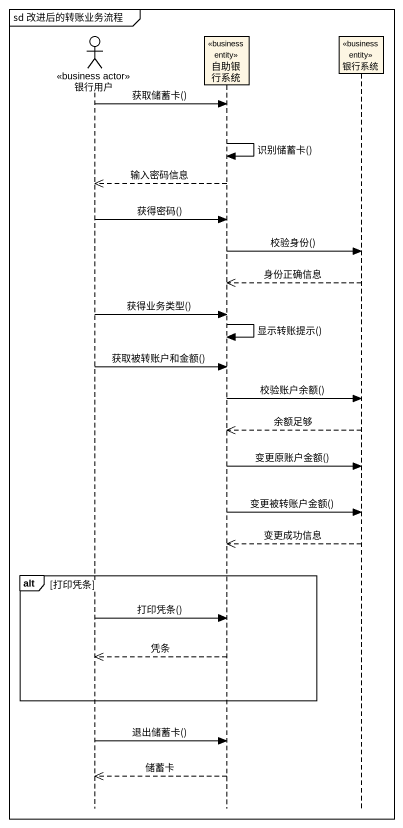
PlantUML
@startuml
mainframe sd 改进后的转账业务流程
hide footbox
actor 银行用户 <<business actor>>
participant 自助银行系统 <<business entity>>
participant 银行系统 <<business entity>>

银行用户 -> 自助银行系统 : 获取储蓄卡()
自助银行系统 -> 自助银行系统 : 识别储蓄卡()
自助银行系统 -->> 银行用户 : 输入密码信息
银行用户 -> 自助银行系统 : 获得密码()
自助银行系统 -> 银行系统 : 校验身份()
银行系统 -->> 自助银行系统 : 身份正确信息
银行用户 -> 自助银行系统 : 获得业务类型()
自助银行系统 -> 自助银行系统 : 显示转账提示()
银行用户 -> 自助银行系统 : 获取被转账户和金额()
自助银行系统 -> 银行系统 : 校验账户余额()
银行系统 -->> 自助银行系统 : 余额足够
自助银行系统 -> 银行系统 : 变更原账户金额()
自助银行系统 -> 银行系统 : 变更被转账户金额()
银行系统 -->> 自助银行系统 : 变更成功信息
alt 打印凭条
  银行用户 -> 自助银行系统 : 打印凭条()
  自助银行系统 -->> 银行用户 : 凭条
end
银行用户 -> 自助银行系统 : 退出储蓄卡()
自助银行系统 -->> 银行用户 : 储蓄卡
@enduml
